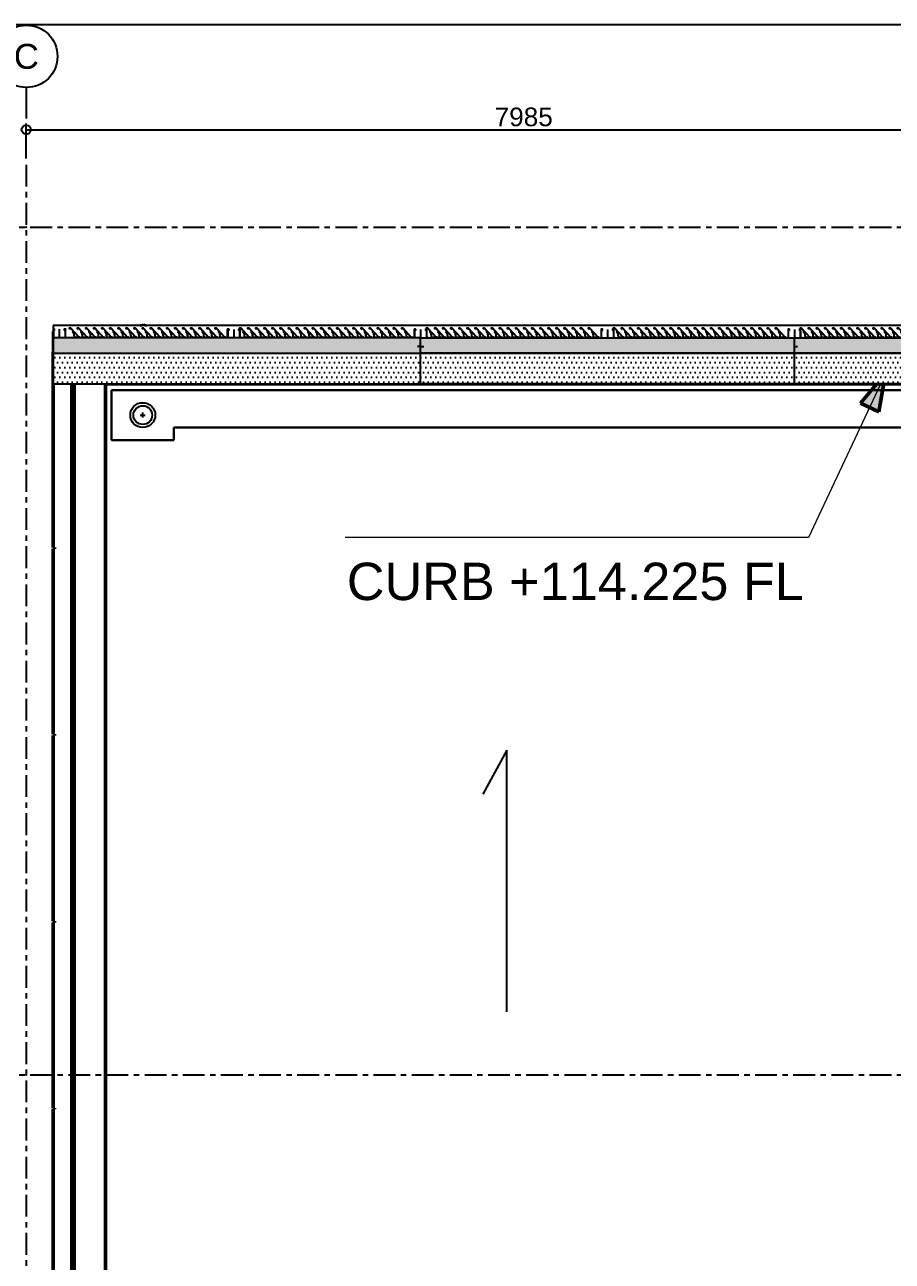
# Model space of a CAD drawing. Header units: millimetres. Extents: x -1379 to 1385823, y -4884429 to 548763.
# Drawn here: x 452591 to 459555, y -2337466 to -2327541 of the extents above; entities that cross this region are included whole.
import ezdxf
from ezdxf.enums import TextEntityAlignment as Align

# ---------------------------------------------------------------- set-up
doc = ezdxf.new("R2010")
doc.units = ezdxf.units.MM
doc.set_wipeout_variables(frame=1)
doc.linetypes.add('CENTER', pattern=[50.8, 31.75, -6.35, 6.35, -6.35])
doc.linetypes.add('TA_GL_000.70000', pattern=[1.925, 0.7, -0.175, 0.175, -0.175, 0.7])
for name, color, linetype in [('000 - 0_SYM_DWG_GRID-BUBBLE_MAIN_COLOR_6', 7, 'Continuous'), ('000 - 0_SYM_DWG_GRIDLINE_MAIN_COLOR_251', 7, 'Continuous'), ('000 - 0_SYM_DWG_SLOPE-SYM_TEXT_COLOR_3', 7, 'Continuous'), ('000 - CONCRETE_WALL_HATCH_', 7, 'Continuous'), ('000 - D I M', 7, 'Continuous'), ('000 - EXISTING_BUILDING_MAIN_COLOR_251', 7, 'Continuous'), ('000 - GRID', 7, 'CENTER'), ('010 - ASPG_ACCESSORIES_MAIN_COLOR_1', 7, 'Continuous'), ('010 - ASPG_EXTR_DEF_SUB', 7, 'Continuous'), ('010 - ASPG_EXTR_MAIN_COLOR_2', 7, 'Continuous'), ('010 - ASPG_FASTERN_DEF_SUB', 7, 'Continuous'), ('010 - ASPG_FLASHING_MAIN_COLOR_2', 7, 'Continuous'), ('010 - ASPG_FLASHING_MAIN_COLOR_4', 7, 'Continuous'), ('010 - ASPG_FLASHING_WIPEOUT_', 7, 'Continuous'), ('010 - ASPG_FLASING_WIPEOUT_', 7, 'Continuous'), ('010 - ASPG_FRAMING_CUT_COLOR_4', 7, 'Continuous'), ('010 - ASPG_FRAMING_DEF_SUB', 7, 'Continuous'), ('010 - ASPG_FRAMING_HATCH_', 7, 'Continuous'), ('010 - ASPG_FRAMING_MAIN_COLOR_2', 7, 'Continuous'), ('010 - ASPG_FRAMING_SUB_COLOR_2', 7, 'Continuous'), ('010 - ASPG_FRAMING_WIPEOUT_', 7, 'Continuous'), ('BOLT & SCREW', 7, 'Continuous'), ('Center Line', 7, 'CENTER')]:
    doc.layers.add(name, color=color, linetype=linetype)
for name, color, linetype, lineweight in [('12-GRID', 7, 'CENTER', 13), ('A-COLS-E', 7, 'Continuous', 35), ('A-DETL-THIN', 7, 'Continuous', 25), ('A-FLOR-E', 7, 'Continuous', 35), ('A-GLAZ-CURT', 7, 'Continuous', 35), ('G-ANNO-SPOR', 7, 'Continuous', 9), ('SCREW', 7, 'Continuous', 5), ('WALL-E', 7, 'Continuous', 50)]:
    doc.layers.add(name, color=color, linetype=linetype, lineweight=lineweight)
doc.styles.add('ARIAL', font='arial.ttf')
doc.styles.add('Arial_2', font='arial.ttf', dxfattribs={"height": 3})
doc.styles.add('FAMELINE_FOR_CKST', font='arial.ttf')
doc.styles.add('TA', font='', dxfattribs={"height": 4.5})
doc.styles.get('TA').set_extended_font_data('Cordia New')
doc.dimstyles.new('FAMELINE-CKST_C-C', dxfattribs={"dimtxt": 0.3, "dimasz": 0.15, "dimexe": 0.1, "dimexo": 0.1, "dimgap": 0.05, "dimtad": 1, "dimzin": 0, "dimdsep": 46, "dimtxsty": 'FAMELINE_FOR_CKST', "dimblk": 'ORIGIN', "dimblk1": 'ORIGIN', "dimblk2": 'ORIGIN', "dimsah": 1, "dimcen": 0.1, "dimdle": 0.1, "dimclrd": 7, "dimclre": 7, "dimclrt": 7, "dimadec": 0, "dimazin": 0, "dimtfac": 1, "dimtix": 1, "dimtmove": 2, "dimatfit": 3, "dimfxl": 1, "dimtolj": 1, "dimtzin": 0, "dimlwd": -1, "dimlwe": -1, "dimarcsym": 0})
pattern_1 = [(270, (1257419.24324, -520041.6224), (0.65495992507, -1.1344238721), [0.7562825814, -1.5125651628]), (30, (1257419.24324, -520041.6224), (0.65495992936, 1.1344238696), [0.7562825814, -1.5125651628]), (330, (1257419.24324, -520041.6224), (1.30991985442, -2.48e-09), [-1.5125651628, 0.7562825814])]
pattern_2 = [(315, (1257419.4929, -520021.6224), (1.3369313545, 1.3369313545), []), (45, (1257419.4929, -520021.6224), (-1.3369313545, 1.3369313545), [])]
pattern_3 = [(270, (1257419.4425, -520043.9224), (0.65495992507, -1.1344238721), [0.7562825814, -1.5125651628]), (30, (1257419.4425, -520043.9224), (0.65495992936, 1.1344238696), [0.7562825814, -1.5125651628]), (330, (1257419.4425, -520043.9224), (1.30991985442, -2.48e-09), [-1.5125651628, 0.7562825814])]
pattern_4 = [(315, (1257419.1929, -520023.9224), (1.3369313545, 1.3369313545), []), (45, (1257419.1929, -520023.9224), (-1.3369313545, 1.3369313545), [])]
pattern_5 = [(0, (0, 0), (3.96875, 7.9375), [0, -7.9375])]
pattern_6 = [(0, (0, 0), (19.84375, 39.6875), [0, -39.6875])]

# ---------------------------------------------------------------- blocks, each defined once
blk = doc.blocks.new('*U3527')
at = {"layer": '12-GRID', "color": 7, "linetype": 'CENTER'}
for p, q in [((0, -6.2), (0, 2.2)), ((-4.2, -2), (4.2, -2))]:
    blk.add_line(p, q, dxfattribs=at)
at = {"layer": 'BOLT & SCREW', "color": 7}
for p, q in [((-0.6, -1.8), (-1.8, -1.6)), ((-0.6, -2.2), (-1.8, -2.4)), ((-0.5, -1.8), (-0.9, -1.6)), ((-0.5, -2.2), (-0.9, -2.4)), ((-0.2, -1.4), (-0.4, -0.2)), ((-0.2, -1.5), (-0.4, -1.1)), ((-0.2, -2.5), (-0.4, -2.9)), ((-0.2, -2.6), (-0.4, -3.8)), ((0.2, -1.4), (0.4, -0.2)), ((0.2, -1.5), (0.4, -1.1)), ((0.4, -2.9), (0.2, -2.5)), ((0.2, -2.6), (0.4, -3.8)), ((0.5, -1.8), (0.9, -1.6)), ((0.5, -2.2), (0.9, -2.4)), ((0.6, -1.8), (1.8, -1.6)), ((0.6, -2.2), (1.8, -2.4))]:
    blk.add_line(p, q, dxfattribs=at)
for points in [[(-1.8, -1.6), (-0.9, -1.6, 0.414214), (-0.4, -1.1), (-0.4, -0.2), (0.4, -0.2), (0.4, -1.1, 0.414214), (0.9, -1.6), (1.8, -1.6), (1.8, -2.4), (0.9, -2.4, 0.414214), (0.4, -2.9), (0.4, -3.8), (-0.4, -3.8), (-0.4, -2.9, 0.414214), (-0.9, -2.4), (-1.8, -2.4)], [(0.2, -2.5, -0.414214), (0.5, -2.2), (0.6, -2.2), (0.6, -1.8), (0.5, -1.8, -0.414214), (0.2, -1.5), (0.2, -1.4), (-0.2, -1.4), (-0.2, -1.5, -0.414214), (-0.5, -1.8), (-0.6, -1.8), (-0.6, -2.2), (-0.5, -2.2, -0.414214), (-0.2, -2.5), (-0.2, -2.6), (0.2, -2.6)]]:
    blk.add_lwpolyline(points, format="xyb", close=True, dxfattribs=at)
blk.add_circle((0, -2), 3.5, dxfattribs=at)
blk = doc.blocks.new('000_ASPG_TYP_FILES_20260218-010703_FRAME_EXTR_')
at = {"layer": '010 - ASPG_FRAMING_HATCH_'}
h = blk.add_hatch(dxfattribs=at)
h.set_pattern_fill('ANSI32', scale=0.1, angle=180)
edge = h.paths.add_edge_path()
edge.add_line((2, 16), (2, 2))
edge.add_line((2, 2), (39.7, 2))
edge.add_arc((39.7, 1.7), 0.3, 0, 90, ccw=False)
edge.add_line((40, 1.7), (40, 0.3))
edge.add_arc((39.7, 0.3), 0.3, -90, 0, ccw=False)
edge.add_line((39.7, 0), (0.3, 0))
edge.add_arc((0.3, 0.3), 0.3, 180, 270, ccw=False)
edge.add_line((0, 0.3), (0, 17.7))
edge.add_arc((0.3, 17.7), 0.3, 90, 180, ccw=False)
edge.add_line((0.3, 18), (22.6, 18))
edge.add_arc((22.6, 18.5), 0.5, 270, 380.20955)
edge.add_arc((26.2, 19.8), 3.35, 182.06379, 200.20955, ccw=False)
edge.add_arc((23.6, 19.7), 0.76, 2.06379, 182.06379, ccw=False)
edge.add_arc((26.2, 19.8), 1.83, 182.06379, 447.93621)
edge.add_arc((26.3, 22.4), 0.76, 87.93621, 267.93621, ccw=False)
edge.add_arc((26.2, 19.8), 3.35, 69.79045, 87.93621, ccw=False)
edge.add_arc((27.5, 23.4), 0.5, 249.79045, 360)
edge.add_line((28, 23.4), (28, 26.7))
edge.add_line((28, 26.7), (28.5, 27.2))
edge.add_line((28.5, 27.2), (28, 27.7))
edge.add_line((28, 27.7), (28, 38.6))
edge.add_line((28, 38.6), (28.5, 39.1))
edge.add_line((28.5, 39.1), (28, 39.6))
edge.add_line((28, 39.6), (28, 42.9))
edge.add_arc((27.5, 42.9), 0.5, 0, 110.20955)
edge.add_arc((26.2, 46.5), 3.35, 272.06379, 290.20955, ccw=False)
edge.add_arc((26.3, 43.9), 0.76, 92.06379, 272.06379, ccw=False)
edge.add_arc((26.2, 46.5), 1.83, 272.06379, 537.93621)
edge.add_arc((23.6, 46.6), 0.76, 177.93621, 357.93621, ccw=False)
edge.add_arc((26.2, 46.5), 3.35, 159.79045, 177.93621, ccw=False)
edge.add_arc((22.6, 47.8), 0.5, 339.79045, 450)
edge.add_line((22.6, 48.3), (0.3, 48.3))
edge.add_arc((0.3, 48.6), 0.3, 180, 270, ccw=False)
edge.add_line((0, 48.6), (0, 60))
edge.add_arc((0.3, 60), 0.3, 90, 180, ccw=False)
edge.add_line((0.3, 60.3), (5, 60.3))
edge.add_line((5, 60.3), (5, 65))
edge.add_arc((5.3, 65), 0.3, 90, 180, ccw=False)
edge.add_line((5.3, 65.3), (30, 65.3))
edge.add_line((30, 65.3), (30, 63.6))
edge.add_arc((29.7, 63.6), 0.3, -90, 0, ccw=False)
edge.add_line((29.7, 63.3), (7.3, 63.3))
edge.add_arc((7.3, 63), 0.3, 90, 180)
edge.add_line((7, 63), (7, 58.3))
edge.add_line((7, 58.3), (2.3, 58.3))
edge.add_arc((2.3, 58), 0.3, 90, 180)
edge.add_line((2, 58), (2, 50.6))
edge.add_arc((2.3, 50.6), 0.3, 180, 270)
edge.add_line((2.3, 50.3), (29.7, 50.3))
edge.add_arc((29.7, 50), 0.3, 0, 90, ccw=False)
edge.add_line((30, 50), (30, 26.7))
edge.add_line((30, 26.7), (30, 16.3))
edge.add_arc((29.7, 16.3), 0.3, -90, 0, ccw=False)
edge.add_line((29.7, 16), (2, 16))
at = {"layer": '010 - ASPG_FRAMING_CUT_COLOR_4', "color": 7}
blk.add_lwpolyline([(2, 16), (2, 2), (39.7, 2, -0.414214), (40, 1.7), (40, 0.3, -0.414214), (39.7, 0), (0.3, 0, -0.414214), (0, 0.3), (0, 17.7, -0.414214), (0.3, 18), (22.6, 18, 0.52173), (23, 18.7, -0.079342), (22.8, 19.7, -1), (24.3, 19.8, 2.296346), (26.2, 21.7, -1), (26.3, 23.2, -0.079342), (27.3, 23, 0.52173), (28, 23.4), (28, 26.7), (28.5, 27.2), (28, 27.7), (28, 38.6), (28.5, 39.1), (28, 39.6), (28, 42.9, 0.52173), (27.3, 43.3, -0.079342), (26.3, 43.1, -1), (26.2, 44.6, 2.296346), (24.3, 46.5, -1), (22.8, 46.6, -0.079342), (23, 47.6, 0.52173), (22.6, 48.3), (0.3, 48.3, -0.414214), (0, 48.6), (0, 60, -0.414214), (0.3, 60.3), (5, 60.3), (5, 65, -0.414214), (5.3, 65.3), (30, 65.3), (30, 63.6, -0.414214), (29.7, 63.3), (7.3, 63.3, 0.414214), (7, 63), (7, 58.3), (2.3, 58.3, 0.414214), (2, 58), (2, 50.6, 0.414214), (2.3, 50.3), (29.7, 50.3, -0.414214), (30, 50), (30, 26.7), (30, 16.3, -0.414214), (29.7, 16)], format="xyb", close=True, dxfattribs=at)
at = {"color": 7}
for p in [(26.2, 48.5), (26.2, 21.8)]:
    blk.add_blockref('*U3527', p, dxfattribs=at)
blk = doc.blocks.new('*U3140')
at = {"layer": '010 - ASPG_FRAMING_HATCH_', "transparency": 33554585}
h = blk.add_hatch(dxfattribs=at)
h.set_pattern_fill('ANSI32', scale=0.25)
edge = h.paths.add_edge_path()
edge.add_line((2, -50), (2, -75))
edge.add_line((2, -75), (0, -75))
edge.add_line((0, -75), (0, -49))
edge.add_arc((1, -49), 1, 90, 180, ccw=False)
edge.add_line((1, -48), (63, -48))
edge.add_arc((63, -47), 1, 270, 360)
edge.add_line((64, -47), (64, 47))
edge.add_arc((63, 47), 1, 0, 90)
edge.add_line((63, 48), (1, 48))
edge.add_arc((1, 49), 1, 180, 270, ccw=False)
edge.add_line((0, 49), (0, 75))
edge.add_line((0, 75), (2, 75))
edge.add_line((2, 75), (2, 50))
edge.add_line((2, 50), (141, 50))
edge.add_line((141, 50), (141, 41))
edge.add_arc((140, 41), 1, 270, 360, ccw=False)
edge.add_line((140, 40), (132, 40))
edge.add_arc((132, 41), 1, 180, 270, ccw=False)
edge.add_line((131, 41), (131, 47))
edge.add_arc((130, 47), 1, 0, 90)
edge.add_line((130, 48), (67, 48))
edge.add_arc((67, 47), 1, 90, 180)
edge.add_line((66, 47), (66, -47))
edge.add_arc((67, -47), 1, 180, 270)
edge.add_line((67, -48), (130, -48))
edge.add_arc((130, -47), 1, 270, 360)
edge.add_line((131, -47), (131, -41))
edge.add_arc((132, -41), 1, 90, 180, ccw=False)
edge.add_line((132, -40), (140, -40))
edge.add_arc((140, -41), 1, 0, 90, ccw=False)
edge.add_line((141, -41), (141, -50))
edge.add_line((141, -50), (2, -50))
h.paths.add_polyline_path([(139, 48), (139, 42), (133, 42), (133, 48)], flags=16)
h.paths.add_polyline_path([(139, -48), (139, -42), (133, -42), (133, -48)], flags=16)
at = {"layer": '010 - ASPG_FRAMING_HATCH_'}
h = blk.add_hatch(dxfattribs=at)
h.set_pattern_fill('ANSI37', scale=0.595498, angle=-90)
h.set_pattern_definition(pattern_4)
edge = h.paths.add_edge_path()
edge.add_ellipse((11.5, 55), major_axis=(0, -5), ratio=0.644482, start_angle=180, end_angle=360, ccw=False)
edge.add_line((11.5, 60), (2, 60))
edge.add_arc((-7.9, 55), 11.1, -26.79627, 26.79627, ccw=False)
edge.add_line((2, 50), (11.5, 50))
h = blk.add_hatch(dxfattribs=at)
h.set_pattern_fill('HONEY', scale=0.238199, angle=-90)
h.set_pattern_definition(pattern_3)
edge = h.paths.add_edge_path()
edge.add_ellipse((11.8, 55), major_axis=(0, -5), ratio=0.644482, start_angle=0, end_angle=360, ccw=False)
h = blk.add_hatch(dxfattribs=at)
h.set_pattern_fill('HONEY', scale=0.238199, angle=-90)
h.set_pattern_definition(pattern_1)
edge = h.paths.add_edge_path()
edge.add_ellipse((57.5, 55), major_axis=(0, -5), ratio=0.644482, start_angle=0, end_angle=360)
h = blk.add_hatch(dxfattribs=at)
h.set_pattern_fill('ANSI37', scale=0.595498, angle=-90)
h.set_pattern_definition(pattern_2)
edge = h.paths.add_edge_path()
edge.add_ellipse((57.8, 55), major_axis=(0, -5), ratio=0.644482, start_angle=0, end_angle=180)
edge.add_line((57.8, 60), (62, 60))
edge.add_arc((62, 60.3), 0.3, -90, 0)
edge.add_line((62.3, 60.3), (62.3, 61))
edge.add_line((62.3, 61), (61.8, 61.5))
edge.add_line((61.8, 61.5), (62.3, 62))
edge.add_line((62.3, 62), (61.8, 62.5))
edge.add_line((61.8, 62.5), (62.3, 63))
edge.add_line((62.3, 63), (61.8, 63.5))
edge.add_line((61.8, 63.5), (62.3, 64))
edge.add_line((62.3, 64), (62.3, 65))
edge.add_line((62.3, 65), (63.3, 65))
edge.add_line((63.3, 65), (63.8, 65.5))
edge.add_line((63.8, 65.5), (64.3, 65))
edge.add_line((64.3, 65), (64.8, 65.5))
edge.add_line((64.8, 65.5), (65.3, 65))
edge.add_line((65.3, 65), (65.8, 65.5))
edge.add_line((65.8, 65.5), (66.3, 65))
edge.add_line((66.3, 65), (67, 65))
edge.add_arc((67, 65.3), 0.3, -90, 0)
edge.add_line((67.3, 65.3), (67.3, 60))
edge.add_arc((77.2, 55), 11.1, 153.20373, 206.79627)
edge.add_line((67.3, 50), (57.8, 50))
h = blk.add_hatch(dxfattribs=at)
h.set_pattern_fill('ANSI37', scale=0.595498, angle=-90)
h.set_pattern_definition(pattern_4)
edge = h.paths.add_edge_path()
edge.add_ellipse((11.5, -55), major_axis=(0, 5), ratio=0.644482, start_angle=0, end_angle=180)
edge.add_line((11.5, -60), (2, -60))
edge.add_arc((-7.9, -55), 11.1, 333.20373, 386.79627)
edge.add_line((2, -50), (11.5, -50))
h = blk.add_hatch(dxfattribs=at)
h.set_pattern_fill('HONEY', scale=0.238199, angle=-90)
h.set_pattern_definition(pattern_3)
edge = h.paths.add_edge_path()
edge.add_ellipse((11.8, -55), major_axis=(0, 5), ratio=0.644482, start_angle=0, end_angle=360)
h = blk.add_hatch(dxfattribs=at)
h.set_pattern_fill('HONEY', scale=0.238199, angle=-90)
h.set_pattern_definition(pattern_1)
edge = h.paths.add_edge_path()
edge.add_ellipse((57.5, -55), major_axis=(0, 5), ratio=0.644482, start_angle=0, end_angle=360, ccw=False)
h = blk.add_hatch(dxfattribs=at)
h.set_pattern_fill('ANSI37', scale=0.595498, angle=-90)
h.set_pattern_definition(pattern_2)
edge = h.paths.add_edge_path()
edge.add_ellipse((57.8, -55), major_axis=(0, 5), ratio=0.644482, start_angle=180, end_angle=360, ccw=False)
edge.add_line((57.8, -60), (62, -60))
edge.add_arc((62, -60.3), 0.3, 360, 450, ccw=False)
edge.add_line((62.3, -60.3), (62.3, -61))
edge.add_line((62.3, -61), (61.8, -61.5))
edge.add_line((61.8, -61.5), (62.3, -62))
edge.add_line((62.3, -62), (61.8, -62.5))
edge.add_line((61.8, -62.5), (62.3, -63))
edge.add_line((62.3, -63), (61.8, -63.5))
edge.add_line((61.8, -63.5), (62.3, -64))
edge.add_line((62.3, -64), (62.3, -65))
edge.add_line((62.3, -65), (63.3, -65))
edge.add_line((63.3, -65), (63.8, -65.5))
edge.add_line((63.8, -65.5), (64.3, -65))
edge.add_line((64.3, -65), (64.8, -65.5))
edge.add_line((64.8, -65.5), (65.3, -65))
edge.add_line((65.3, -65), (65.8, -65.5))
edge.add_line((65.8, -65.5), (66.3, -65))
edge.add_line((66.3, -65), (67, -65))
edge.add_arc((67, -65.3), 0.3, 360, 450, ccw=False)
edge.add_line((67.3, -65.3), (67.3, -60))
edge.add_arc((77.2, -55), 11.1, 153.20373, 206.79627, ccw=False)
edge.add_line((67.3, -50), (57.8, -50))
at = {"layer": '010 - ASPG_FASTERN_DEF_SUB', "color": 7}
blk.add_point((0, 0), dxfattribs=at)
at = {"layer": '010 - ASPG_FRAMING_CUT_COLOR_4', "color": 7}
blk.add_lwpolyline([(2, -50), (2, -75), (0, -75), (0, -49, -0.414214), (1, -48), (63, -48, 0.414214), (64, -47), (64, 47, 0.414214), (63, 48), (1, 48, -0.414214), (0, 49), (0, 75), (2, 75), (2, 50), (141, 50), (141, 41, -0.414214), (140, 40), (132, 40, -0.414214), (131, 41), (131, 47, 0.414214), (130, 48), (67, 48, 0.414214), (66, 47), (66, -47, 0.414214), (67, -48), (130, -48, 0.414214), (131, -47), (131, -41, -0.414214), (132, -40), (140, -40, -0.414214), (141, -41), (141, -50)], format="xyb", close=True, dxfattribs=at)
for points in [[(139, 48), (139, 42), (133, 42), (133, 48)], [(139, -48), (139, -42), (133, -42), (133, -48)]]:
    blk.add_lwpolyline(points, close=True, dxfattribs=at)
at = {"layer": '010 - ASPG_FRAMING_DEF_SUB', "color": 7, "transparency": 33554508}
blk.add_line((136.5, 0), (-4.5, 0), dxfattribs=at)
at = {"layer": '010 - ASPG_FRAMING_DEF_SUB', "color": 7, "transparency": 33554457}
for points in [[(2, 50), (15, 50), (15, 60), (2, 60)], [(54.3, 50), (67.3, 50), (67.3, 65.5), (54.3, 65.5)], [(2, -50), (15, -50), (15, -60), (2, -60)], [(54.3, -50), (67.3, -50), (67.3, -65.5), (54.3, -65.5)]]:
    blk.add_lwpolyline(points, close=True, dxfattribs=at)
at = {"layer": '010 - ASPG_FRAMING_SUB_COLOR_2', "color": 7}
for points in [[(11.8, 50), (2, 50, 0.238199), (2, 60), (11.8, 60)], [(57.5, 50), (67.3, 50, -0.238199), (67.3, 60), (67.3, 65.3, -0.414214), (67, 65), (66.3, 65), (65.8, 65.5), (65.3, 65), (64.8, 65.5), (64.3, 65), (63.8, 65.5), (63.3, 65), (62.3, 65), (62.3, 64), (61.8, 63.5), (62.3, 63), (61.8, 62.5), (62.3, 62), (61.8, 61.5), (62.3, 61), (62.3, 60.3, -0.414214), (62, 60), (57.5, 60)], [(11.8, -50), (2, -50, -0.238199), (2, -60), (11.8, -60)], [(57.5, -50), (67.3, -50, 0.238199), (67.3, -60), (67.3, -65.3, 0.414214), (67, -65), (66.3, -65), (65.8, -65.5), (65.3, -65), (64.8, -65.5), (64.3, -65), (63.8, -65.5), (63.3, -65), (62.3, -65), (62.3, -64), (61.8, -63.5), (62.3, -63), (61.8, -62.5), (62.3, -62), (61.8, -61.5), (62.3, -61), (62.3, -60.3, 0.414214), (62, -60), (57.5, -60)]]:
    blk.add_lwpolyline(points, format="xyb", dxfattribs=at)
at = {"layer": '010 - ASPG_FRAMING_SUB_COLOR_2', "color": 7, "extrusion": (0, 0, -1)}
for centre, major_axis in [((11.8, 55), (0, -5)), ((57.5, -55), (0, 5))]:
    blk.add_ellipse(centre, major_axis=major_axis, ratio=0.644482, dxfattribs=at)
at = {"layer": '010 - ASPG_FRAMING_SUB_COLOR_2', "color": 7}
for centre, major_axis in [((57.5, 55), (0, -5)), ((11.8, -55), (0, 5))]:
    blk.add_ellipse(centre, major_axis=major_axis, ratio=0.644482, dxfattribs=at)
blk = doc.blocks.new('PZG35-9D5')
at = {"layer": 'Center Line', "color": 7}
blk.add_line((0, 3.7), (0, -10.5), dxfattribs=at)
at = {"layer": 'SCREW', "color": 7}
for p, q in [((-1.4, 0), (-1.4, -1.1)), ((1.4, 0), (1.4, -0.6)), ((-1.9, -1.4), (1.9, -0.9)), ((-1.9, -1.4), (-1.4, -1.1)), ((-1.9, -1.4), (-1.4, -1.7)), ((-1.9, -2.7), (1.9, -2.2)), ((-1.9, -2.7), (-1.4, -2.4)), ((-1.9, -2.7), (-1.4, -3)), ((-1.9, -4), (-1.4, -3.7)), ((-1.9, -4), (-1, -3.9)), ((-1.9, -4), (-1.4, -4.3)), ((-1.4, -1.1), (1.4, -0.6)), ((-1.4, -1.7), (1.4, -1.2)), ((-1.4, -1.7), (-1.4, -2.4)), ((-1.4, -2.4), (1.4, -1.9)), ((-1.4, -3), (1.4, -2.5)), ((-1.4, -3), (-1.4, -3.7)), ((-1.4, -3.7), (-0.8, -3.6)), ((-1.4, -4.3), (-1.4, -8.1)), ((-1.4, -4.3), (-1.2, -4.3)), ((0, -9.5), (-1.4, -8.1)), ((0, -9.5), (1.4, -8.1)), ((0.6, -3.3), (1.4, -3.2)), ((0.7, -3.7), (1.9, -3.5)), ((0.7, -3.9), (1.4, -3.8)), ((0.7, -4.6), (1.4, -4.5)), ((0.7, -5), (1.9, -4.8)), ((0.7, -5.2), (1.4, -5.1)), ((1.9, -0.9), (1.4, -0.6)), ((1.9, -0.9), (1.4, -1.2)), ((1.4, -1.2), (1.4, -1.9)), ((1.9, -2.2), (1.4, -1.9)), ((1.9, -2.2), (1.4, -2.5)), ((1.4, -2.5), (1.4, -3.2)), ((1.9, -3.5), (1.4, -3.2)), ((1.9, -3.5), (1.4, -3.8)), ((1.4, -3.8), (1.4, -4.5)), ((1.9, -4.8), (1.4, -4.5)), ((1.9, -4.8), (1.4, -5.1)), ((1.4, -5.1), (1.4, -8.1))]:
    blk.add_line(p, q, dxfattribs=at)
blk.add_lwpolyline([(0, -9.5), (0.7, -5.2), (0.7, -3.6, 0.417657), (0.4, -3.3, 0.108102), (-0.8, -3.6), (-1.4, -4.7)], format="xyb", dxfattribs=at)
blk = doc.blocks.new('*U3136')
at = {"layer": 'SCREW', "color": 7}
blk.add_lwpolyline([(3, 1.8, 0.09906), (0.8, 2.5), (0.8, 2.3), (-0.8, 2.3), (-0.8, 2.5, 0.09906), (-3, 1.8, 0.266588), (-3.5, 1), (-3.5, 0.2, 0.414214), (-3.3, 0), (3.3, 0, 0.414214), (3.5, 0.2), (3.5, 1, 0.266588)], format="xyb", close=True, dxfattribs=at)
blk.add_blockref('PZG35-9D5', (0, 0), dxfattribs=at)
blk = doc.blocks.new('*U3141')
at = {"color": 7}
blk.add_point((0, 0), dxfattribs=at)
at = {"layer": '010 - ASPG_ACCESSORIES_MAIN_COLOR_1', "color": 7}
blk.add_lwpolyline([(-39.7, -0.6, 0.414214), (-40, -0.9), (-40, -7.4, 0.57735), (-39.7, -7.6), (-36.6, -5.8, 0.767327), (-36.8, -5.3), (-37.9, -5.3, -0.414214), (-38.2, -5), (-38.2, -2.8, -0.414214), (-38, -2.6), (-32.2, -2.6, -0.388879), (-32, -2.8), (-31.8, -4.3, 0.388879), (-31.3, -4.8), (-30.3, -4.8, 0.414214), (-30, -4.5), (-30, -2.9, -0.414214), (-29.7, -2.6), (0.4, -2.6, -0.378969), (3.4, -5.2), (8, -42.5, 0.446593), (11.6, -45.1, -0.489802), (16.1, -48.7), (16.1, -49.4, -0.18248), (15.8, -50, -0.267949), (15.3, -50.2, 1.122115), (15.1, -52.3, 0.405004), (18.1, -49.4), (18.1, -48.7, 0.489805), (11.2, -43.1, -0.446597), (9.9, -42.3), (4.9, -0.8, 0.364176), (4.6, -0.6)], format="xyb", close=True, dxfattribs=at)
at = {"layer": '010 - ASPG_EXTR_DEF_SUB', "color": 7}
for p in [(-40, -0.5), (43.4, -76.9), (43.4, -77.5)]:
    blk.add_point(p, dxfattribs=at)
at = {"layer": '010 - ASPG_EXTR_MAIN_COLOR_2', "color": 7}
blk.add_lwpolyline([(11.4, -48.2), (11.5, -47.4), (12.2, -47.6), (12.3, -46.8, -0.535538), (14.2, -49.2, 0.991572), (15.7, -49.6, 1.157025), (8.8, -48.8, -0.688558), (8.3, -49), (-17.1, -22.2), (-32.3, -6.1), (-32.3, -2.9, 0.414312), (-32.6, -2.6), (-37.5, -2.6, 0.414116), (-37.8, -2.9), (-37.8, -4.3, 0.414214), (-37.5, -4.6), (-36, -4.6, -0.205895), (-35.8, -4.7), (33.2, -77.5), (43.1, -77.5, 0.668179), (43.4, -77), (40.5, -74.2, 0.668179), (40, -74.4), (40, -76), (33.9, -76), (11.9, -52.8, -0.558354), (12.1, -52, 0.766275), (12, -50.4, -0.438583), (10.7, -48.1)], format="xyb", close=True, dxfattribs=at)
at = {"layer": 'SCREW', "color": 7, "rotation": 180}
for p in [(-21.6, -2.5), (-8.2, -2.5)]:
    blk.add_blockref('*U3136', p, dxfattribs=at)
blk = doc.blocks.new('*U3049')
at = {"color": 7}
blk.add_wipeout([(1440, 4), (60, 4), (60, 69.3), (1440, 69.3)], dxfattribs=at).dxf.layer = '010 - ASPG_FRAMING_WIPEOUT_'
blk.add_point((60, 69.5), dxfattribs=at)
at = {"layer": '010 - ASPG_FRAMING_MAIN_COLOR_2', "color": 7}
blk.add_lwpolyline([(1410, 69.3), (90, 69.3), (90, 6), (1410, 6)], close=True, dxfattribs=at)
at = {"layer": '010 - ASPG_FRAMING_SUB_COLOR_2', "color": 7}
for points in [[(1440, 4), (60, 4), (60, 69.3), (1440, 69.3)], [(60, 2), (60, 4), (1440, 4), (1440, 2)]]:
    blk.add_lwpolyline(points, close=True, dxfattribs=at)
at = {"color": 7, "transparency": 33554559, "xscale": -1, "rotation": 270}
for p in [(0, 0), (1500, 0)]:
    blk.add_blockref('*U3140', p, dxfattribs=at)
at = {"color": 7, "rotation": 180}
for p in [(91.8, 69.3), (156.8, 69.3), (221.8, 69.3), (286.8, 69.3), (351.8, 69.3), (416.8, 69.3), (481.8, 69.3), (546.8, 69.3), (611.8, 69.3), (676.8, 69.3), (741.8, 69.3), (806.8, 69.3), (871.8, 69.3), (936.8, 69.3), (1001.8, 69.3), (1066.8, 69.3), (1131.8, 69.3), (1196.8, 69.3), (1261.8, 69.3), (1326.8, 69.3), (1391.8, 69.3)]:
    blk.add_blockref('*U3141', p, dxfattribs=at)
at = {"color": 7}
blk.add_blockref('000_ASPG_TYP_FILES_20260218-010703_FRAME_EXTR_', (60, 4), dxfattribs=at)
at = {"color": 7, "xscale": -1}
blk.add_blockref('000_ASPG_TYP_FILES_20260218-010703_FRAME_EXTR_', (1440, 4), dxfattribs=at)
blk = doc.blocks.new('000_ASPG_TYP_FILES_FRAMING_EXTR_BREAKLINE_TYPE_2')
at = {"layer": '010 - ASPG_FRAMING_HATCH_', "transparency": 33554585}
h = blk.add_hatch(dxfattribs=at)
h.set_pattern_fill('ANSI32', scale=0.25)
h.paths.add_polyline_path([(131, 91, 0.414214), (132, 90), (140, 90, 0.414214), (141, 91), (141, 100), (2, 100), (2, 125), (0, 125), (0, 99, 0.414214), (1, 98), (63, 98, -0.414214), (64, 97), (64, 3, -0.414214), (63, 2), (0, 2), (0, 0), (141, 0), (141, 9, 0.414214), (140, 10), (132, 10, 0.414214), (131, 9), (131, 3, -0.414214), (130, 2), (67, 2, -0.414214), (66, 3), (66, 97, -0.414214), (67, 98), (130, 98, -0.414214), (131, 97)])
h.paths.add_polyline_path([(133, 92), (133, 98), (139, 98), (139, 92)], flags=16)
h.paths.add_polyline_path([(133, 8), (139, 8), (139, 2), (133, 2)], flags=16)
at = {"layer": '010 - ASPG_FRAMING_HATCH_'}
h = blk.add_hatch(dxfattribs=at)
h.set_pattern_fill('ANSI37', scale=0.595498, angle=-90)
h.set_pattern_definition([(315, (1257419.1929, -519973.9224), (1.3369313545, 1.3369313545), []), (45, (1257419.1929, -519973.9224), (-1.3369313545, 1.3369313545), [])])
edge = h.paths.add_edge_path()
edge.add_ellipse((11.5, 105), major_axis=(0, -5), ratio=0.644482, start_angle=180, end_angle=360, ccw=False)
edge.add_line((11.5, 110), (2, 110))
edge.add_arc((-7.9, 105), 11.1, -26.79627, 26.79627, ccw=False)
edge.add_line((2, 100), (11.5, 100))
h = blk.add_hatch(dxfattribs=at)
h.set_pattern_fill('HONEY', scale=0.238199, angle=-90)
h.set_pattern_definition([(270, (1257419.4425, -519993.9224), (0.65495992507, -1.1344238721), [0.7562825814, -1.5125651628]), (30, (1257419.4425, -519993.9224), (0.65495992936, 1.1344238696), [0.7562825814, -1.5125651628]), (330, (1257419.4425, -519993.9224), (1.30991985442, -2.48e-09), [-1.5125651628, 0.7562825814])])
edge = h.paths.add_edge_path()
edge.add_ellipse((11.8, 105), major_axis=(0, -5), ratio=0.644482, start_angle=0, end_angle=360, ccw=False)
h = blk.add_hatch(dxfattribs=at)
h.set_pattern_fill('HONEY', scale=0.238199, angle=-90)
h.set_pattern_definition([(270, (1257419.24324, -519991.6224), (0.65495992507, -1.1344238721), [0.7562825814, -1.5125651628]), (30, (1257419.24324, -519991.6224), (0.65495992936, 1.1344238696), [0.7562825814, -1.5125651628]), (330, (1257419.24324, -519991.6224), (1.30991985442, -2.48e-09), [-1.5125651628, 0.7562825814])])
edge = h.paths.add_edge_path()
edge.add_ellipse((57.5, 105), major_axis=(0, -5), ratio=0.644482, start_angle=0, end_angle=360)
h = blk.add_hatch(dxfattribs=at)
h.set_pattern_fill('ANSI37', scale=0.595498, angle=-90)
h.set_pattern_definition([(315, (1257419.4929, -519971.6224), (1.3369313545, 1.3369313545), []), (45, (1257419.4929, -519971.6224), (-1.3369313545, 1.3369313545), [])])
edge = h.paths.add_edge_path()
edge.add_ellipse((57.8, 105), major_axis=(0, -5), ratio=0.644482, start_angle=0, end_angle=180)
edge.add_line((57.8, 110), (62, 110))
edge.add_arc((62, 110.3), 0.3, -90, 0)
edge.add_line((62.3, 110.3), (62.3, 111))
edge.add_line((62.3, 111), (61.8, 111.5))
edge.add_line((61.8, 111.5), (62.3, 112))
edge.add_line((62.3, 112), (61.8, 112.5))
edge.add_line((61.8, 112.5), (62.3, 113))
edge.add_line((62.3, 113), (61.8, 113.5))
edge.add_line((61.8, 113.5), (62.3, 114))
edge.add_line((62.3, 114), (62.3, 115))
edge.add_line((62.3, 115), (63.3, 115))
edge.add_line((63.3, 115), (63.8, 115.5))
edge.add_line((63.8, 115.5), (64.3, 115))
edge.add_line((64.3, 115), (64.8, 115.5))
edge.add_line((64.8, 115.5), (65.3, 115))
edge.add_line((65.3, 115), (65.8, 115.5))
edge.add_line((65.8, 115.5), (66.3, 115))
edge.add_line((66.3, 115), (67, 115))
edge.add_arc((67, 115.3), 0.3, -90, 0)
edge.add_line((67.3, 115.3), (67.3, 110))
edge.add_arc((77.2, 105), 11.1, 153.20373, 206.79627)
edge.add_line((67.3, 100), (57.8, 100))
at = {"color": 7}
blk.add_point((141, 100), dxfattribs=at)
at = {"layer": '010 - ASPG_FRAMING_CUT_COLOR_4', "color": 7}
blk.add_lwpolyline([(0, 0), (0, 2), (63, 2, 0.414214), (64, 3), (64, 97, 0.414214), (63, 98), (1, 98, -0.414214), (0, 99), (0, 125), (2, 125), (2, 100), (141, 100), (141, 91, -0.414214), (140, 90), (132, 90, -0.414214), (131, 91), (131, 97, 0.414214), (130, 98), (67, 98, 0.414214), (66, 97), (66, 3, 0.414214), (67, 2), (130, 2, 0.414214), (131, 3), (131, 9, -0.414214), (132, 10), (140, 10, -0.414214), (141, 9), (141, 0)], format="xyb", close=True, dxfattribs=at)
for points in [[(139, 98), (139, 92), (133, 92), (133, 98)], [(139, 2), (139, 8), (133, 8), (133, 2)]]:
    blk.add_lwpolyline(points, close=True, dxfattribs=at)
at = {"layer": '010 - ASPG_FRAMING_DEF_SUB', "color": 7, "transparency": 33554457}
blk.add_line((0, 50), (141, 50), dxfattribs=at)
for points in [[(2, 100), (15, 100), (15, 110), (2, 110)], [(54.3, 100), (67.3, 100), (67.3, 115.5), (54.3, 115.5)]]:
    blk.add_lwpolyline(points, close=True, dxfattribs=at)
at = {"layer": '010 - ASPG_FRAMING_SUB_COLOR_2', "color": 7}
for points in [[(11.8, 100), (2, 100, 0.238199), (2, 110), (11.8, 110)], [(57.5, 100), (67.3, 100, -0.238199), (67.3, 110), (67.3, 115.3, -0.414214), (67, 115), (66.3, 115), (65.8, 115.5), (65.3, 115), (64.8, 115.5), (64.3, 115), (63.8, 115.5), (63.3, 115), (62.3, 115), (62.3, 114), (61.8, 113.5), (62.3, 113), (61.8, 112.5), (62.3, 112), (61.8, 111.5), (62.3, 111), (62.3, 110.3, -0.414214), (62, 110), (57.5, 110)]]:
    blk.add_lwpolyline(points, format="xyb", dxfattribs=at)
at = {"layer": '010 - ASPG_FRAMING_SUB_COLOR_2', "color": 7, "extrusion": (0, 0, -1)}
blk.add_ellipse((11.8, 105), major_axis=(0, -5), ratio=0.644482, dxfattribs=at)
at = {"layer": '010 - ASPG_FRAMING_SUB_COLOR_2', "color": 7}
blk.add_ellipse((57.5, 105), major_axis=(0, -5), ratio=0.644482, dxfattribs=at)
blk = doc.blocks.new('*U1024')
at = {"color": 7}
blk.add_wipeout([(1340, 4), (60, 4), (60, 69.3), (1340, 69.3)], dxfattribs=at).dxf.layer = '010 - ASPG_FRAMING_WIPEOUT_'
blk.add_point((60, 69.5), dxfattribs=at)
at = {"layer": '010 - ASPG_FRAMING_MAIN_COLOR_2', "color": 7}
blk.add_lwpolyline([(1310, 69.3), (90, 69.3), (90, 6), (1310, 6)], close=True, dxfattribs=at)
at = {"layer": '010 - ASPG_FRAMING_SUB_COLOR_2', "color": 7}
for points in [[(1340, 4), (60, 4), (60, 69.3), (1340, 69.3)], [(60, 2), (60, 4), (1340, 4), (1340, 2)]]:
    blk.add_lwpolyline(points, close=True, dxfattribs=at)
at = {"color": 7, "transparency": 33554559, "xscale": -1, "rotation": 270}
blk.add_blockref('*U3140', (0, 0), dxfattribs=at)
at = {"color": 7, "xscale": -1, "rotation": 180}
for p in [(105, 69.3), (170, 69.3), (235, 69.3), (300, 69.3), (365, 69.3), (430, 69.3), (495, 69.3), (560, 69.3), (625, 69.3), (690, 69.3), (755, 69.3), (820, 69.3), (885, 69.3), (950, 69.3), (1015, 69.3), (1080, 69.3), (1145, 69.3), (1210, 69.3), (1275, 69.3)]:
    blk.add_blockref('*U3141', p, dxfattribs=at)
at = {"color": 7, "rotation": 89.99999999999999}
blk.add_blockref('000_ASPG_TYP_FILES_FRAMING_EXTR_BREAKLINE_TYPE_2', (1450, 0), dxfattribs=at)
at = {"color": 7}
blk.add_blockref('000_ASPG_TYP_FILES_20260218-010703_FRAME_EXTR_', (60, 4), dxfattribs=at)
at = {"color": 7, "xscale": -1}
blk.add_blockref('000_ASPG_TYP_FILES_20260218-010703_FRAME_EXTR_', (1340, 4), dxfattribs=at)
blk = doc.blocks.new('C-1-IV01_REV00_20260605-140059_LOPF_ASPG')
at = {"color": 7}
blk.add_blockref('*U3049', (1665, -960), dxfattribs=at)
at = {"color": 7, "xscale": -1}
blk.add_blockref('*U1024', (1665, -960), dxfattribs=at)
at = {"color": 7}
blk.add_blockref('*U3049', (3165, -960), dxfattribs=at)
blk.add_blockref('*U3049', (4665, -960), dxfattribs=at)
blk.add_blockref('*U3049', (6165, -960), dxfattribs=at)
blk = doc.blocks.new('*U1926')
at = {"layer": '000 - 0_SYM_DWG_GRID-BUBBLE_MAIN_COLOR_6', "color": 7}
blk.add_line((22.4, 0), (17.4, 0), dxfattribs=at)
blk.add_circle((27.4, 0), 5, dxfattribs=at)
at = {"layer": '000 - 0_SYM_DWG_GRIDLINE_MAIN_COLOR_251', "color": 7, "linetype": 'ByBlock', "ltscale": 5}
blk.add_line((10, 0), (-321.4, 0), dxfattribs=at)
at = {"layer": '000 - 0_SYM_DWG_GRIDLINE_MAIN_COLOR_251', "color": 7}
blk.add_point((0, 0), dxfattribs=at)
at = {"color": 7, "style": 'TA', "flags": 1}
blk.add_attdef('LOCATION', (6, -6), '', height=4.5, rotation=270, dxfattribs=at)
at = {"layer": '000 - 0_SYM_DWG_SLOPE-SYM_TEXT_COLOR_3', "color": 7, "style": 'ARIAL'}
blk.add_attdef('GRID-HEAD', text='', height=4, rotation=270, dxfattribs=at).set_placement((27.4, 0), align=Align.MIDDLE_CENTER)
blk = doc.blocks.new('*U1925')
at = {"layer": '000 - 0_SYM_DWG_GRIDLINE_MAIN_COLOR_251', "color": 7, "linetype": 'ByBlock', "ltscale": 5}
blk.add_line((30, 0), (-408.5, 0), dxfattribs=at)
at = {"layer": '000 - 0_SYM_DWG_GRIDLINE_MAIN_COLOR_251', "color": 7}
blk.add_point((0, 0), dxfattribs=at)
at = {"color": 7, "style": 'TA', "flags": 1}
blk.add_attdef('LOCATION', (6, -6), '', height=4.5, rotation=270, dxfattribs=at)
at = {"layer": '000 - 0_SYM_DWG_SLOPE-SYM_TEXT_COLOR_3', "color": 7, "style": 'ARIAL'}
blk.add_attdef('GRID-HEAD', text='', height=4, rotation=180, dxfattribs=at).set_placement((50, 0), align=Align.MIDDLE_CENTER)
blk = doc.blocks.new('_Origin')
at = {"color": 7, "linetype": 'ByBlock', "lineweight": -2}
blk.add_line((0, 0), (-1, 0), dxfattribs=at)
blk.add_circle((0, 0), 0.5, dxfattribs=at)
blk = doc.blocks.new('*D2263')
at = {"layer": '000 - D I M', "color": 7, "transparency": 16777216}
for p, q in [((0, 550), (0, 831.2)), ((7985, 550), (7985, 831.2)), ((75, 781.2), (7910, 781.2))]:
    blk.add_line(p, q, dxfattribs=at)
at = {"layer": 'Defpoints', "color": 7, "transparency": 16777216}
for p in [(7985, 781.2), (0, 500), (7985, 500)]:
    blk.add_point(p, dxfattribs=at)
at = {"layer": '000 - D I M', "color": 7, "transparency": 16777216, "xscale": 75, "yscale": 75, "zscale": 75, "rotation": 180}
blk.add_blockref('_Origin', (0, 781.2), dxfattribs=at)
at = {"layer": '000 - D I M', "color": 7, "transparency": 16777216, "xscale": 75, "yscale": 75, "zscale": 75}
blk.add_blockref('_Origin', (7985, 781.2), dxfattribs=at)
at = {"layer": '000 - D I M', "color": 7, "transparency": 16777216, "insert": (3992.5, 882.8), "char_height": 150, "attachment_point": 5, "style": 'FAMELINE_FOR_CKST'}
blk.add_mtext('\\A1;7985', dxfattribs=at)
blk = doc.blocks.new('DPA_Rectangular - 300 x 700mm-3612791-IV01 - ROOF LEVEL PLAN')
at = {"layer": 'A-COLS-E', "color": 7}
blk.add_line((-150, 350), (-150, -350), dxfattribs=at)
blk = doc.blocks.new('DPA_Rectangular - 300 x 700mm-V1-IV01 - ROOF LEVEL PLAN')
at = {"layer": 'A-COLS-E', "color": 7}
for p, q in [((150, 350), (-150, 350)), ((-150, 350), (-150, -350))]:
    blk.add_line(p, q, dxfattribs=at)
blk = doc.blocks.new('DPA_Curved type B 1 - Curved Type B-5847765-IV01 - ROOF LEVEL PLAN')
at = {"layer": 'A-GLAZ-CURT', "color": 7}
for p, q in [((-725, 150), (-725, 0)), ((-725, 0), (-725, 150))]:
    blk.add_line(p, q, dxfattribs=at)
for centre, start, end in [((-350, 1400), 284.98061, 286.35076), ((-350, 1400), 284.98061, 286.35076), ((350, 1400), 253.64924, 255.01939), ((350, 1400), 253.64924, 255.01939)]:
    blk.add_arc(centre, 1243.3, start, end, dxfattribs=at)
blk = doc.blocks.new('C-1-IV01-AR-2530-01-B_20260616-231124sadsada')
at = {"layer": 'G-ANNO-SPOR', "lineweight": 50}
blk.add_hatch(color=7, dxfattribs=at).paths.add_polyline_path([(6896.9, -1176.8), (6842.1, -1482.5), (6696.6, -1414.2)])
at = {"layer": '000 - EXISTING_BUILDING_MAIN_COLOR_251', "color": 7}
for p, q in [((16145, -1310), (685, -1310)), ((685, -1310), (685, -1710)), ((685, -1710), (685, -1310)), ((685, -1310), (16145, -1310)), ((915, -1510), (955, -1510)), ((935, -1530), (935, -1490)), ((1185, -1710), (1185, -1610)), ((1185, -1610), (8275, -1610)), ((8275, -1610), (1185, -1610)), ((1185, -1610), (1185, -1710)), ((685, -1710), (1185, -1710)), ((1185, -1710), (685, -1710))]:
    blk.add_line(p, q, dxfattribs=at)
for radius in [100, 75]:
    blk.add_circle((935, -1510), radius, dxfattribs=at)
at = {"layer": 'A-DETL-THIN', "color": 7}
for p, q in [((16665, -790), (215, -790)), ((215, -790), (215, -1010)), ((215, -1010), (16445, -1010)), ((3855.7, -4199.9), (3665.6, -4551.9)), ((3855.7, -6299.9), (3855.7, -4199.9))]:
    blk.add_line(p, q, dxfattribs=at)
at = {"layer": 'A-FLOR-E', "color": 7}
for p, q in [((365, -6705), (365, -1010)), ((365, -1010), (16445, -1010)), ((16445, -1010), (365, -1010)), ((365, -1010), (365, -6705)), ((385, -10310), (385, -1010)), ((385, -1010), (16445, -1010)), ((16445, -1010), (385, -1010)), ((385, -1010), (385, -10310)), ((635, -10060), (635, -1260)), ((635, -1260), (16195, -1260)), ((16195, -1260), (635, -1260)), ((635, -1260), (635, -10060)), ((385, -6705), (365, -6705)), ((365, -6705), (385, -6705)), ((365, -12040), (365, -6705)), ((365, -6705), (385, -6705)), ((385, -6705), (365, -6705)), ((365, -6705), (365, -12040))]:
    blk.add_line(p, q, dxfattribs=at)
at = {"layer": 'G-ANNO-SPOR', "color": 7}
for p, q in [((6896.9, -1176.8), (6278.7, -2493.3)), ((6278.7, -2493.3), (2558.5, -2493.3))]:
    blk.add_line(p, q, dxfattribs=at)
at = {"layer": 'G-ANNO-SPOR', "color": 7, "lineweight": 50}
for p, q in [((6696.6, -1414.2), (6896.9, -1176.8)), ((6896.9, -1176.8), (6842.1, -1482.5)), ((6842.1, -1482.5), (6696.6, -1414.2))]:
    blk.add_line(p, q, dxfattribs=at)
at = {"layer": 'WALL-E', "color": 7}
for p, q in [((215, -2572), (215, -1000)), ((215, -1000), (215, -2572)), ((215, -1000), (215, -2572)), ((215, -2572), (215, -1000)), ((215, -2572), (215, -1000)), ((215, -1000), (215, -2572)), ((365, -12040), (365, -1010)), ((365, -1010), (365, -12040)), ((385, -1010), (385, -10310)), ((385, -10310), (385, -1010)), ((385, -1010), (635, -1010)), ((635, -1010), (385, -1010)), ((16195, -1010), (635, -1010)), ((635, -1010), (16195, -1010)), ((4925, -1010), (685, -1010)), ((685, -1010), (4925, -1010)), ((12275, -1010), (5625, -1010)), ((5625, -1010), (12275, -1010)), ((16195, -1260), (635, -1260)), ((635, -1260), (16195, -1260)), ((635, -1260), (635, -10060)), ((635, -10060), (635, -1260)), ((385, -1710), (385, -6105)), ((385, -6105), (385, -1710)), ((225, -2572), (215, -2572)), ((215, -2572), (225, -2572)), ((225, -2572), (215, -2572)), ((225, -2572), (215, -2572)), ((215, -2572), (225, -2572)), ((225, -2572), (215, -2572)), ((225, -2582), (225, -2572)), ((225, -2572), (225, -2582)), ((215, -4072), (215, -2582)), ((215, -2582), (215, -4072)), ((215, -2582), (215, -4072)), ((215, -4072), (215, -2582)), ((215, -4072), (215, -2582)), ((215, -2582), (215, -4072)), ((215, -2582), (225, -2582)), ((225, -2582), (215, -2582)), ((215, -2582), (225, -2582)), ((215, -2582), (225, -2582)), ((225, -2582), (215, -2582)), ((215, -2582), (225, -2582)), ((225, -4072), (215, -4072)), ((215, -4072), (225, -4072)), ((225, -4072), (215, -4072)), ((225, -4072), (215, -4072)), ((215, -4072), (225, -4072)), ((225, -4072), (215, -4072)), ((215, -5572), (215, -4082)), ((215, -4082), (215, -5572)), ((215, -4082), (215, -5572)), ((215, -5572), (215, -4082)), ((215, -5572), (215, -4082)), ((215, -4082), (215, -5572)), ((215, -4082), (225, -4082)), ((225, -4082), (215, -4082)), ((215, -4082), (225, -4082)), ((215, -4082), (225, -4082)), ((225, -4082), (215, -4082)), ((215, -4082), (225, -4082)), ((225, -4082), (225, -4072)), ((225, -4072), (225, -4082)), ((225, -5572), (215, -5572)), ((215, -5572), (225, -5572)), ((225, -5572), (215, -5572)), ((225, -5572), (215, -5572)), ((215, -5572), (225, -5572)), ((225, -5572), (215, -5572)), ((215, -7072), (215, -5582)), ((215, -5582), (215, -7072)), ((215, -5582), (215, -7072)), ((215, -7072), (215, -5582)), ((215, -7072), (215, -5582)), ((215, -5582), (215, -7072)), ((215, -5582), (225, -5582)), ((225, -5582), (215, -5582)), ((215, -5582), (225, -5582)), ((215, -5582), (225, -5582)), ((225, -5582), (215, -5582)), ((215, -5582), (225, -5582)), ((225, -5582), (225, -5572)), ((225, -5572), (225, -5582)), ((385, -6805), (385, -10010)), ((385, -10010), (385, -6805)), ((225, -7072), (215, -7072)), ((215, -7072), (225, -7072)), ((225, -7072), (215, -7072)), ((225, -7072), (215, -7072)), ((215, -7072), (225, -7072)), ((225, -7072), (215, -7072)), ((215, -8572), (215, -7082)), ((215, -7082), (215, -8572)), ((215, -7082), (215, -8572)), ((215, -8572), (215, -7082)), ((215, -8572), (215, -7082)), ((215, -7082), (215, -8572)), ((215, -7082), (225, -7082)), ((225, -7082), (215, -7082)), ((215, -7082), (225, -7082)), ((215, -7082), (225, -7082)), ((225, -7082), (215, -7082)), ((215, -7082), (225, -7082)), ((225, -7082), (225, -7072)), ((225, -7072), (225, -7082))]:
    blk.add_line(p, q, dxfattribs=at)
at = {"layer": 'A-COLS-E', "color": 7}
for name, p in [('DPA_Rectangular - 300 x 700mm-V1-IV01 - ROOF LEVEL PLAN', (535, -1360)), ('DPA_Rectangular - 300 x 700mm-3612791-IV01 - ROOF LEVEL PLAN', (535, -6455))]:
    blk.add_blockref(name, p, dxfattribs=at)
at = {"layer": 'A-COLS-E', "color": 7, "rotation": 269.9999999999926}
blk.add_blockref('DPA_Rectangular - 300 x 700mm-3612791-IV01 - ROOF LEVEL PLAN', (5275, -1160), dxfattribs=at)
at = {"layer": 'A-GLAZ-CURT', "color": 7}
blk.add_blockref('DPA_Curved type B 1 - Curved Type B-5847765-IV01 - ROOF LEVEL PLAN', (940, -990), dxfattribs=at)
at = {"layer": 'G-ANNO-SPOR', "color": 7, "insert": (2572.4, -2998.8), "char_height": 300, "width": 4381.481, "attachment_point": 7, "line_spacing_factor": 0.941778, "style": 'Arial_2'}
blk.add_mtext('CURB +114.225 FL', dxfattribs=at)
blk = doc.blocks.new('*U2557')
at = {"color": 7}
blk.add_wipeout([(0, -52), (2950, -52), (2950, -300), (0, -300)], dxfattribs=at).dxf.layer = '010 - ASPG_FLASHING_WIPEOUT_'
at = {"layer": '000 - CONCRETE_WALL_HATCH_'}
h = blk.add_hatch(dxfattribs=at)
h.set_pattern_fill('DOTS', scale=0.5)
h.set_pattern_definition(pattern_6)
h.paths.add_polyline_path([(0, -52), (2950, -52), (2950, -300), (0, -300)])
at = {"layer": '010 - ASPG_FLASHING_MAIN_COLOR_2', "color": 7}
blk.add_lwpolyline([(0, -52), (2950, -52), (2950, -300), (0, -300)], close=True, dxfattribs=at)
at = {"color": 7}
blk.add_wipeout([(0, 69.3), (2950, 69.3), (2950, -52), (0, -52)], dxfattribs=at).dxf.layer = '010 - ASPG_FLASING_WIPEOUT_'
at = {"layer": '000 - CONCRETE_WALL_HATCH_'}
h = blk.add_hatch(dxfattribs=at)
h.set_pattern_fill('DOTS', scale=0.1)
h.set_pattern_definition(pattern_5)
h.paths.add_polyline_path([(0, 69.3), (2950, 69.3), (2950, -52), (0, -52)])
at = {"layer": '010 - ASPG_FLASHING_MAIN_COLOR_4', "color": 7}
blk.add_lwpolyline([(0, 69.3), (2950, 69.3), (2950, -52), (0, -52)], close=True, dxfattribs=at)
at = {"layer": 'Defpoints', "color": 7}
blk.add_line((0, 2), (25, 2), dxfattribs=at)
blk.add_line((0, 2), (25, 2), dxfattribs=at)
blk = doc.blocks.new('*U2554')
at = {"color": 7}
blk.add_wipeout([(0, -52), (3000, -52), (3000, -300), (0, -300)], dxfattribs=at).dxf.layer = '010 - ASPG_FLASHING_WIPEOUT_'
at = {"layer": '000 - CONCRETE_WALL_HATCH_'}
h = blk.add_hatch(dxfattribs=at)
h.set_pattern_fill('DOTS', scale=0.5)
h.set_pattern_definition(pattern_6)
h.paths.add_polyline_path([(0, -52), (3000, -52), (3000, -300), (0, -300)])
at = {"layer": '010 - ASPG_FLASHING_MAIN_COLOR_2', "color": 7}
blk.add_lwpolyline([(0, -52), (3000, -52), (3000, -300), (0, -300)], close=True, dxfattribs=at)
at = {"color": 7}
blk.add_wipeout([(0, 69.3), (3000, 69.3), (3000, -52), (0, -52)], dxfattribs=at).dxf.layer = '010 - ASPG_FLASING_WIPEOUT_'
at = {"layer": '000 - CONCRETE_WALL_HATCH_'}
h = blk.add_hatch(dxfattribs=at)
h.set_pattern_fill('DOTS', scale=0.1)
h.set_pattern_definition(pattern_5)
h.paths.add_polyline_path([(0, 69.3), (3000, 69.3), (3000, -52), (0, -52)])
at = {"layer": '010 - ASPG_FLASHING_MAIN_COLOR_4', "color": 7}
blk.add_lwpolyline([(0, 69.3), (3000, 69.3), (3000, -52), (0, -52)], close=True, dxfattribs=at)
at = {"layer": 'Defpoints', "color": 7}
blk.add_line((0, 2), (25, 2), dxfattribs=at)
blk.add_line((0, 2), (25, 2), dxfattribs=at)
blk = doc.blocks.new('*U2555')
at = {"color": 7}
blk.add_wipeout([(0, -52), (3000, -52), (3000, -300), (0, -300)], dxfattribs=at).dxf.layer = '010 - ASPG_FLASHING_WIPEOUT_'
at = {"layer": '000 - CONCRETE_WALL_HATCH_'}
h = blk.add_hatch(dxfattribs=at)
h.set_pattern_fill('DOTS', scale=0.5)
h.set_pattern_definition(pattern_6)
h.paths.add_polyline_path([(0, -52), (3000, -52), (3000, -300), (0, -300)])
at = {"layer": '010 - ASPG_FLASHING_MAIN_COLOR_2', "color": 7}
blk.add_lwpolyline([(0, -52), (3000, -52), (3000, -300), (0, -300)], close=True, dxfattribs=at)
at = {"color": 7}
blk.add_wipeout([(0, 69.3), (3000, 69.3), (3000, -52), (0, -52)], dxfattribs=at).dxf.layer = '010 - ASPG_FLASING_WIPEOUT_'
at = {"layer": '000 - CONCRETE_WALL_HATCH_'}
h = blk.add_hatch(dxfattribs=at)
h.set_pattern_fill('DOTS', scale=0.1)
h.set_pattern_definition(pattern_5)
h.paths.add_polyline_path([(0, 69.3), (3000, 69.3), (3000, -52), (0, -52)])
at = {"layer": '010 - ASPG_FLASHING_MAIN_COLOR_4', "color": 7}
blk.add_lwpolyline([(0, 69.3), (3000, 69.3), (3000, -52), (0, -52)], close=True, dxfattribs=at)
at = {"layer": 'Defpoints', "color": 7}
blk.add_line((0, 2), (25, 2), dxfattribs=at)
blk.add_line((0, 2), (25, 2), dxfattribs=at)
blk = doc.blocks.new('C-1-IV01_REV00-1_20260617-001839_ASPG_FLASHING')
at = {"color": 7}
blk.add_blockref('*U2554', (3165, -960), dxfattribs=at)
at = {"color": 7, "xscale": -1}
blk.add_blockref('*U2557', (3165, -960), dxfattribs=at)
at = {"color": 7}
blk.add_blockref('*U2555', (6165, -960), dxfattribs=at)
blk = doc.blocks.new('C-1-IV01_REV00_20260614-171844_LOPF_DIMS')
at = {"layer": '000 - GRID', "color": 7, "linetype": 'TA_GL_000.70000', "xscale": 50.00000000000007, "yscale": 50.00000000000007, "zscale": 50.00000000000007, "rotation": 90}
blk.add_blockref('*U1926', (0, 0), dxfattribs=at).add_auto_attribs({'GRID-HEAD': 'C'})
at = {"layer": '000 - GRID', "color": 7, "linetype": 'TA_GL_000.70000', "xscale": 50.00000000000004, "yscale": 50.00000000000004, "zscale": 50.00000000000004, "rotation": 180}
for p in [(0, 0), (0, -6805)]:
    blk.add_blockref('*U1925', p, dxfattribs=at)
at = {"layer": '000 - D I M', "color": 7}
dim = blk.add_linear_dim(base=(7985, 781.2), p1=(0, 500), p2=(7985, 500), angle=180, dimstyle='FAMELINE-CKST_C-C', override={"dimscale": 500, "dimdec": 0, "dimlfac": 1, "dimclrd": 7, "dimclre": 7, "dimclrt": 7}, dxfattribs=at)
dim.commit()
dim.dimension.update_dxf_attribs({"geometry": '*D2263', "text_midpoint": (3992.5, 882.8)})

msp = doc.modelspace()

# ---------------------------------------------------------------- linework, layer by layer
at = {"color": 7}
msp.add_lwpolyline([(443796.4, -2347540.5), (482546.4, -2347540.5), (482546.4, -2327540.5), (443796.4, -2327540.5)], close=True, dxfattribs=at)

# ---------------------------------------------------------------- next in the draw order: block references
msp.add_blockref('C-1-IV01_REV00_20260605-140059_LOPF_ASPG', (452604.3, -2329164.2), dxfattribs=at)

# ---------------------------------------------------------------- next in the draw order: block references
for name in ['C-1-IV01_REV00_20260614-171844_LOPF_DIMS', 'C-1-IV01-AR-2530-01-B_20260616-231124sadsada']:
    msp.add_blockref(name, (452604.3, -2329164.2), dxfattribs=at)

# ---------------------------------------------------------------- next in the draw order: block references
msp.add_blockref('C-1-IV01_REV00-1_20260617-001839_ASPG_FLASHING', (452604.3, -2329164.2), dxfattribs=at)

doc.saveas('drawing.dxf')
